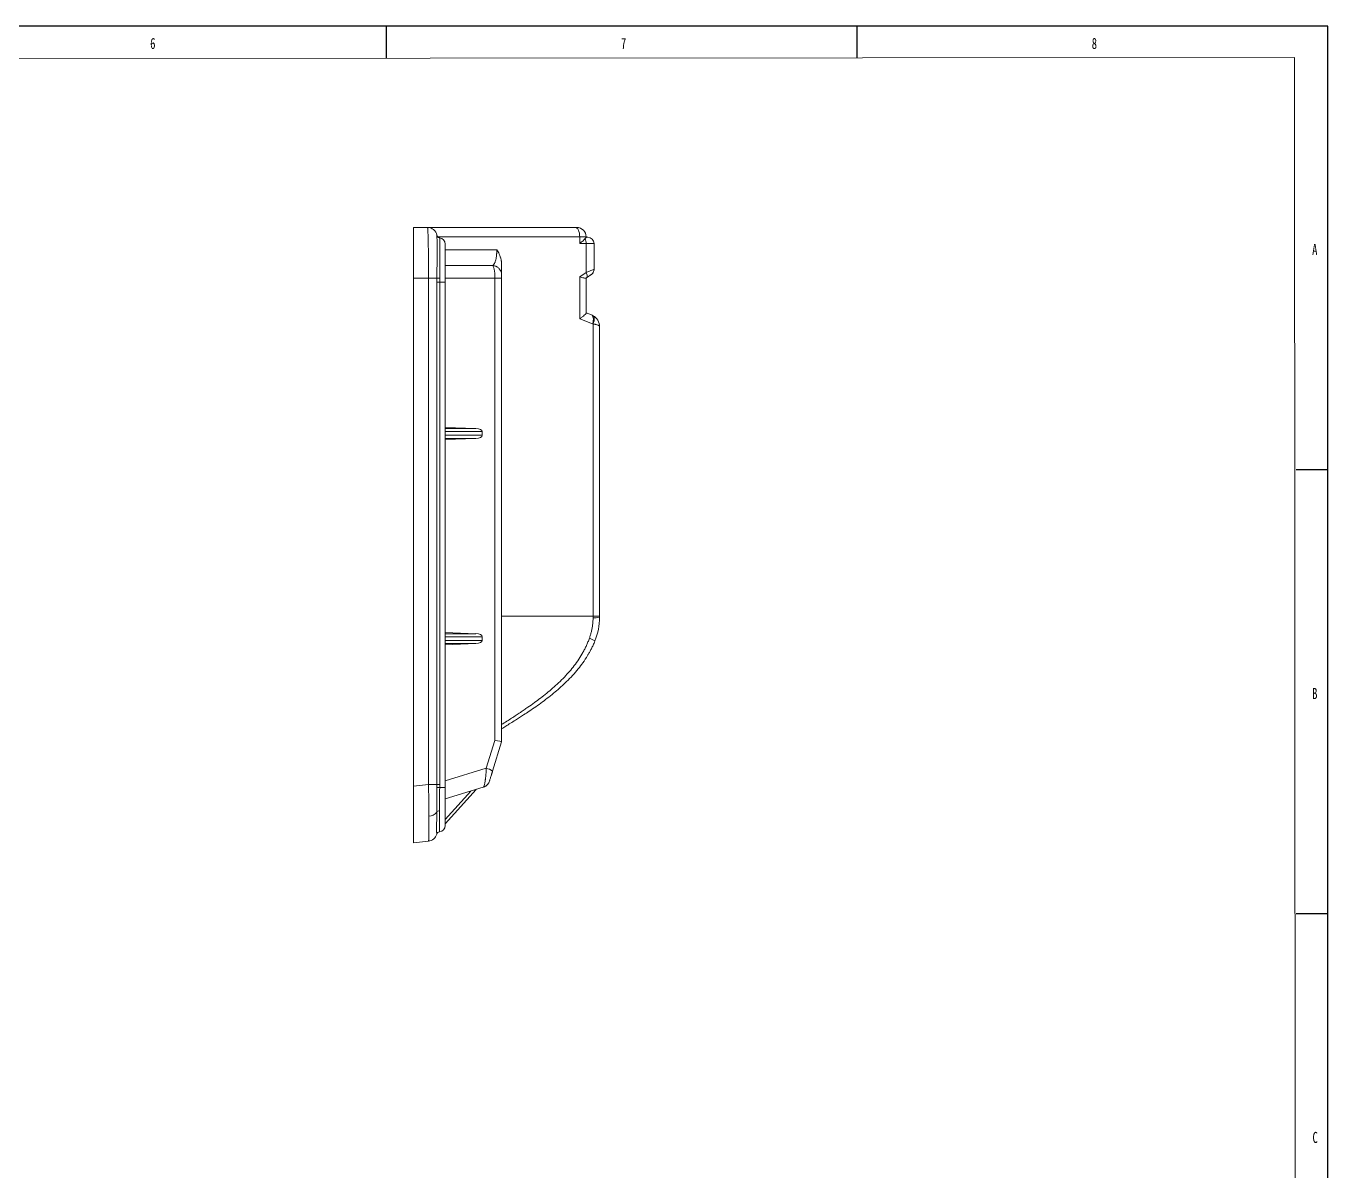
# Model space of a CAD drawing. Header units: millimetres. Extents: x 0 to 1189, y 0 to 841.
# Drawn here: x 778 to 1189, y 479.5 to 841 of the extents above; entities that cross this region are included whole.
import ezdxf

# ---------------------------------------------------------------- set-up
doc = ezdxf.new("R2010")
doc.units = ezdxf.units.MM
for name, color, linetype in [('10', 7, 'Continuous'), ('5', 7, 'Continuous'), ('9', 7, 'Continuous')]:
    doc.layers.add(name, color=color, linetype=linetype)
doc.styles.add('SLDTEXTSTYLE0', font='TXT', dxfattribs={"width": 0.7})

msp = doc.modelspace()

# ---------------------------------------------------------------- linework, layer by layer
at = {"color": 7, "linetype": 'Continuous', "lineweight": 15}
for p, q in [((900.33, 777.43), (900.33, 761.43)), ((900.33, 777.43), (904.73, 777.43)), ((951.31, 777.43), (904.73, 777.43)), ((952.79, 774.43), (907.98, 774.43)), ((908.55, 774.17), (908.55, 774.16)), ((952.79, 774.43), (952.79, 772.31)), ((952.79, 774.43), (954.82, 774.43)), ((954.82, 774.3), (954.82, 774.43)), ((910.33, 770.38), (926.61, 770.38)), ((954.79, 772.31), (952.79, 772.31)), ((954.79, 763.18), (954.79, 772.31)), ((957.32, 772.31), (954.79, 772.31)), ((957.32, 764.22), (957.32, 772.31)), ((910.33, 765.38), (925.13, 765.38)), ((900.33, 601.03), (900.33, 761.43)), ((900.33, 761.43), (905.05, 761.43)), ((905.05, 601.53), (905.05, 761.43)), ((905.05, 761.43), (907.71, 761.43)), ((926.01, 761.38), (910.33, 761.38)), ((926.01, 761.38), (926.01, 615.44)), ((928.13, 761.38), (926.01, 761.38)), ((928.13, 761.38), (928.13, 614.98)), ((954.79, 763.18), (952.79, 761.82)), ((952.79, 748.58), (952.79, 761.82)), ((954.76, 761.42), (954.93, 761.53)), ((954.82, 750.4), (954.82, 761.46)), ((907.7, 601.53), (907.7, 760.18)), ((907.7, 760.18), (908.57, 760.18)), ((908.57, 760.18), (908.57, 601.53)), ((910.33, 760.18), (908.57, 760.18)), ((910.33, 760.18), (910.33, 600.58)), ((956.86, 747.01), (952.79, 748.58)), ((954.82, 750.44), (956.46, 749.81)), ((956.99, 654.63), (956.99, 746.94)), ((959.02, 654.7), (959.02, 746.08)), ((910.33, 714.29), (919.98, 713.95)), ((910.33, 713.95), (919.98, 713.95)), ((910.33, 712.96), (922, 712.96)), ((922, 711.81), (910.33, 711.81)), ((922, 711.81), (922, 712.96)), ((919.98, 710.81), (910.33, 710.81)), ((919.98, 710.81), (910.33, 710.47)), ((956.99, 654.63), (928.13, 654.63)), ((959.02, 654.33), (959.02, 654.7)), ((910.33, 649.49), (919.98, 649.15)), ((910.33, 649.15), (919.98, 649.15)), ((910.33, 648.16), (922, 648.16)), ((922, 647.01), (910.33, 647.01)), ((919.98, 646.01), (910.33, 646.01)), ((919.98, 646.01), (910.33, 645.67)), ((922, 647.01), (922, 648.16)), ((926.01, 615.44), (923.29, 606.68)), ((928.13, 614.98), (925.28, 605.79)), ((928.13, 614.98), (928.13, 614.98)), ((910.33, 602.72), (923.29, 606.68)), ((900.33, 601.03), (905.05, 601.53)), ((900.33, 583.13), (900.33, 601.03)), ((905.05, 601.53), (907.7, 601.53)), ((908.57, 601.53), (907.7, 601.53)), ((908.57, 601.53), (908.57, 600.58)), ((910.33, 600.58), (908.57, 600.58)), ((922.31, 600.64), (910.33, 596.98)), ((910.33, 589.12), (920.09, 599.97)), ((910.33, 590.5), (918.38, 599.44)), ((900.33, 583.13), (905.05, 583.63))]:
    msp.add_line(p, q, dxfattribs=at)
at = {"color": 8, "linetype": 'Continuous', "lineweight": 15}
msp.add_line((908.55, 774.16), (908.56, 774.11), dxfattribs=at)
at = {"color": 7, "linetype": 'Continuous', "lineweight": 15, "flags": 128}
for points in [[(952.79, 774.43), (952.76, 775.02), (952.68, 775.58), (952.54, 776.1), (952.36, 776.55), (952.14, 776.93), (951.88, 777.2), (951.6, 777.37), (951.31, 777.43)], [(954.79, 763.18), (954.92, 762.91), (955.02, 762.64), (955.09, 762.39), (955.12, 762.15), (955.12, 761.94), (955.09, 761.77), (955.03, 761.63), (954.93, 761.53)], [(957.26, 763.74), (957.31, 763.98), (957.32, 764.22)], [(956.86, 747.01), (956.98, 747.5), (957.05, 747.98), (957.08, 748.43), (957.05, 748.83), (956.97, 749.18), (956.84, 749.47), (956.67, 749.68), (956.46, 749.81)], [(956.99, 746.94), (957.16, 747.39), (957.29, 747.82), (957.36, 748.23), (957.39, 748.6), (957.36, 748.93), (957.29, 749.2), (957.16, 749.41), (956.99, 749.55)]]:
    msp.add_lwpolyline(points, dxfattribs=at)
at = {"color": 7, "linetype": 'Continuous', "lineweight": 15}
for centre, radius, start, end in [((904.73, 774.43), 3, 9.6349, 90), ((951.82, 774.43), 3, 0, 90), ((908.67, 775.1), 0.996, 189.7144, 263.625), ((908.66, 775.16), 1, 241.3165, 263.6363), ((908.33, 772.18), 2, 0, 83.6363), ((951.67, 772.4), 3.12, 358.3683, 27.6964), ((955.32, 772.31), 2, 0, 90), ((925.13, 762.38), 3, 60.5794, 90), ((908.46, 764.73), 3.38, 257.1409, 271.9748), ((925.13, 762.38), 3, 0, 41.8103), ((955.32, 764.22), 2, 304.3234, 326.2779), ((957.34, 663.26), 9.09, 267.8005, 280.6435), ((952.02, 637.35), 11.01, 59.7149, 69.7551), ((922.07, 601.29), 5.52, 54.5233, 77.2711), ((910.89, 870.74), 270.17, 269.324, 269.5086), ((921.43, 603.51), 3, 287, 302.8145), ((921.43, 603.51), 3, 320.711, 342.7545), ((905.24, 594.53), 2.95, 268.5485, 324.5384), ((908.44, 592.19), 1.02, 85.9356, 141.7733), ((908.33, 588.58), 2, 275.1, 0), ((904.73, 586.61), 3, 276, 345.27), ((904.73, 586.62), 3, 276.1793, 345.1205), ((908.6, 585.59), 1, 95.0971, 165.1463), ((908.6, 585.59), 1, 95.1007, 165.1619), ((908.6, 585.59), 1, 95.1383, 165.2699)]:
    msp.add_arc(centre, radius, start, end, dxfattribs=at)
for centre, major_axis, ratio, start_param, end_param in [((919.81, 712.96), (2.19, 0), 0.456965, 0, 1.493855), ((919.81, 711.81), (2.19, 0), 0.456965, 4.78933, 6.283185), ((919.81, 648.16), (2.19, 0), 0.456965, 0, 1.493855), ((919.81, 647.01), (2.19, 0), 0.456965, 4.78933, 6.283185), ((925.13, 615.44), (3, -0.45), 0.045227, 0.006858, 1.280948)]:
    msp.add_ellipse(centre, major_axis=major_axis, ratio=ratio, start_param=start_param, end_param=end_param, dxfattribs=at)
for points, knots in [([(905.05, 761.43), (905.05, 761.62), (905.05, 762), (905.04, 762.57), (905.04, 763.14), (905.04, 763.71), (905.04, 764.28), (905.04, 764.86), (905.04, 765.43), (905.03, 765.99), (905.03, 766.56), (905.03, 767.12), (905.02, 767.67), (905.02, 768.22), (905.01, 768.77), (905.01, 769.3), (905, 769.83), (904.99, 770.34), (904.99, 770.85), (904.98, 771.34), (904.97, 771.83), (904.96, 772.29), (904.95, 772.96), (904.93, 773.8), (904.91, 774.75), (904.88, 775.61), (904.85, 776.18), (904.84, 776.54), (904.82, 776.75), (904.81, 776.96), (904.79, 777.15), (904.77, 777.3), (904.75, 777.41), (904.74, 777.42), (904.73, 777.43)], [0, 0, 0, 0, 0.0225289, 0.0451821, 0.0679597, 0.0908621, 0.1138893, 0.1370417, 0.1603194, 0.1837227, 0.2072517, 0.2309067, 0.2546878, 0.2785953, 0.3026293, 0.3267901, 0.3510777, 0.3754925, 0.4000345, 0.424704, 0.4495012, 0.4744261, 0.499479, 0.5594153, 0.6227493, 0.6894819, 0.7596142, 0.7842316, 0.8120904, 0.8431905, 0.8775318, 0.9151139, 0.9559367, 1, 1, 1, 1]), ([(951.31, 777.43), (951.35, 777.43), (951.43, 777.43), (951.53, 777.43), (951.61, 777.43), (951.71, 777.43), (951.8, 777.43), (951.81, 777.43), (951.82, 777.43)], [0, 0, 0, 0, 0.126685, 0.250894, 0.37477, 0.500477, 0.748079, 1, 1, 1, 1]), ([(908.55, 774.17), (908.49, 774.18), (908.37, 774.2), (908.14, 774.29), (907.91, 774.47), (907.74, 774.74), (907.7, 774.89), (907.68, 774.97)], [0, 0, 0, 0, 0.132517, 0.264615, 0.520057, 0.762505, 1, 1, 1, 1]), ([(907.71, 761.43), (907.71, 761.61), (907.71, 761.97), (907.72, 762.52), (907.72, 763.07), (907.72, 763.63), (907.72, 764.19), (907.72, 764.76), (907.73, 765.32), (907.73, 765.89), (907.73, 767.1), (907.73, 768.79), (907.73, 770.74), (907.73, 772.4), (907.73, 773.46), (907.72, 774.09), (907.71, 774.42), (907.71, 774.67), (907.7, 774.84), (907.69, 774.9), (907.69, 774.93)], [0, 0, 0, 0, 0.02607, 0.052556, 0.079466, 0.106806, 0.134582, 0.1628, 0.191463, 0.220575, 0.250139, 0.381063, 0.499993, 0.615358, 0.749849, 0.802903, 0.854439, 0.90446, 0.952975, 1, 1, 1, 1]), ([(908.56, 774.11), (908.56, 774.09), (908.57, 774.06), (908.57, 773.99), (908.58, 773.89), (908.58, 773.78), (908.58, 773.64), (908.59, 773.48), (908.59, 773.29), (908.59, 773.08), (908.59, 772.65), (908.6, 771.76), (908.6, 770.04), (908.6, 767.98), (908.6, 766.23), (908.6, 765.08), (908.59, 764.12), (908.59, 763.17), (908.58, 762.25), (908.58, 761.64), (908.58, 761.35)], [0, 0, 0, 0, 0.025394, 0.05139, 0.077986, 0.105183, 0.13298, 0.161379, 0.19038, 0.219981, 0.250184, 0.350052, 0.500049, 0.665527, 0.749867, 0.804251, 0.856455, 0.906482, 0.95433, 1, 1, 1, 1]), ([(954.43, 773.85), (954.24, 773.64), (954, 773.39), (953.59, 772.99), (953.44, 772.86), (953.13, 772.59), (952.96, 772.45), (952.79, 772.31)], [0, 0, 0, 0, 0.5, 0.5, 0.75, 0.75, 1, 1, 1, 1]), ([(954.43, 773.85), (954.55, 773.98), (954.65, 774.08), (954.78, 774.23), (954.82, 774.28), (954.82, 774.3)], [0, 0, 0, 0, 0.5, 0.5, 1, 1, 1, 1]), ([(954.82, 774.31), (954.86, 774.31), (954.95, 774.31), (955.07, 774.31), (955.16, 774.31), (955.23, 774.31), (955.28, 774.31), (955.31, 774.31), (955.32, 774.31), (955.32, 774.31)], [0, 0, 0, 0, 0.145361, 0.288229, 0.429579, 0.570421, 0.711771, 0.854639, 1, 1, 1, 1]), ([(910.33, 772.18), (910.33, 772.18), (910.33, 772.18), (910.33, 772.15), (910.33, 772.11), (910.33, 772.06), (910.33, 771.94), (910.33, 771.73), (910.33, 771.35), (910.33, 770.85), (910.33, 770.03), (910.33, 768.73), (910.33, 767.12), (910.33, 765.71), (910.33, 764.62), (910.33, 763.5), (910.33, 762.51), (910.33, 761.64), (910.33, 760.91), (910.33, 760.43), (910.33, 760.18)], [0, 0, 0, 0, 0.023353, 0.046655, 0.069937, 0.09323, 0.116565, 0.1783, 0.240092, 0.304402, 0.368768, 0.500006, 0.631244, 0.695554, 0.759919, 0.821655, 0.883447, 0.922284, 0.961087, 1, 1, 1, 1]), ([(926.61, 770.38), (926.61, 770.29), (926.61, 770.11), (926.6, 769.84), (926.59, 769.58), (926.58, 769.31), (926.56, 769.05), (926.54, 768.79), (926.51, 768.52), (926.46, 768.13), (926.36, 767.52), (926.21, 766.93), (926.05, 766.46), (925.92, 766.14), (925.77, 765.87), (925.62, 765.65), (925.46, 765.5), (925.3, 765.4), (925.19, 765.39), (925.13, 765.38)], [0, 0, 0, 0, 0.029071, 0.058186, 0.087423, 0.116853, 0.14654, 0.176537, 0.206894, 0.243071, 0.324865, 0.452821, 0.525806, 0.600988, 0.678151, 0.756991, 0.837157, 0.918279, 1, 1, 1, 1]), ([(928.13, 765.69), (928.13, 765.8), (928.13, 766.04), (928.1, 766.39), (928.06, 766.74), (928, 767.1), (927.93, 767.46), (927.83, 767.82), (927.67, 768.34), (927.42, 768.98), (927.04, 769.72), (926.75, 770.16), (926.61, 770.38)], [0, 0, 0, 0, 0.06717, 0.136273, 0.206977, 0.278951, 0.351874, 0.425454, 0.499442, 0.674744, 0.840492, 1, 1, 1, 1]), ([(927.93, 763.47), (927.79, 763.74), (927.53, 764.28), (926.86, 764.87), (926.1, 765.23), (925.56, 765.28), (925.31, 765.3)], [0, 0, 0, 0, 0.260325, 0.521001, 0.77045, 1, 1, 1, 1]), ([(928.13, 765.69), (928.13, 765.59), (928.13, 765.39), (928.13, 765.1), (928.13, 764.83), (928.13, 764.57), (928.13, 764.19), (928.13, 763.72), (928.13, 763.24), (928.13, 762.85), (928.13, 762.61), (928.13, 762.47), (928.13, 762.39), (928.13, 762.39), (928.13, 762.38)], [0, 0, 0, 0, 0.046919, 0.093978, 0.141283, 0.188937, 0.237041, 0.361777, 0.488475, 0.616625, 0.746151, 0.830564, 0.91505, 1, 1, 1, 1]), ([(928.13, 761.38), (928.13, 761.43), (928.13, 761.51), (928.13, 761.64), (928.13, 761.77), (928.13, 761.88), (928.13, 761.99), (928.13, 762.09), (928.13, 762.21), (928.13, 762.31), (928.13, 762.37), (928.13, 762.38), (928.13, 762.38)], [0, 0, 0, 0, 0.083801, 0.166183, 0.247853, 0.329327, 0.410964, 0.493007, 0.573345, 0.755098, 0.884316, 1, 1, 1, 1]), ([(954.76, 761.42), (954.7, 761.38), (954.62, 761.37), (954.39, 761.4), (954.25, 761.43), (953.74, 761.56), (953.29, 761.69), (952.79, 761.82)], [0, 0, 0, 0, 0.25, 0.25, 0.5, 0.5, 1, 1, 1, 1]), ([(954.79, 763.18), (955.17, 763.34), (955.89, 763.64), (956.68, 763.96), (957.15, 764.15), (957.21, 764.18), (957.24, 764.19)], [0, 0, 0, 0, 0.304953, 0.57849, 0.862943, 1, 1, 1, 1]), ([(954.93, 761.53), (954.99, 761.58), (955.12, 761.67), (955.31, 761.79), (955.48, 761.91), (955.64, 762.02), (955.79, 762.12), (955.92, 762.21), (956.05, 762.3), (956.21, 762.41), (956.35, 762.51), (956.44, 762.56), (956.44, 762.57), (956.45, 762.57)], [0, 0, 0, 0, 0.078447, 0.155434, 0.231053, 0.305387, 0.378522, 0.450544, 0.521549, 0.611308, 0.768448, 0.91003, 1, 1, 1, 1]), ([(956.81, 762.89), (956.88, 762.98), (957.04, 763.18), (957.19, 763.51), (957.28, 763.86), (957.28, 764.09), (957.27, 764.21)], [0, 0, 0, 0, 0.246062, 0.496814, 0.749148, 1, 1, 1, 1]), ([(954.82, 750.4), (954.82, 750.34), (954.76, 750.25), (954.56, 750), (954.42, 749.85), (954.05, 749.51), (953.84, 749.34), (953.48, 749.06), (953.35, 748.96), (953.08, 748.77), (952.94, 748.67), (952.79, 748.58)], [0, 0, 0, 0, 0.25, 0.25, 0.5, 0.5, 0.75, 0.75, 0.875, 0.875, 1, 1, 1, 1]), ([(959.02, 746.08), (959.02, 746.78), (958.83, 747.48), (958.12, 748.7), (957.61, 749.21), (956.99, 749.55)], [0, 0, 0, 0, 0.5, 0.5, 1, 1, 1, 1]), ([(959.02, 746.08), (959.02, 746.1), (959.01, 746.14), (958.99, 746.21), (958.95, 746.27), (958.9, 746.32), (958.84, 746.37), (958.77, 746.42), (958.7, 746.47), (958.63, 746.51), (958.55, 746.54), (958.41, 746.61), (958.18, 746.69), (957.81, 746.79), (957.42, 746.88), (957.13, 746.92), (956.99, 746.94)], [0, 0, 0, 0, 0.065293, 0.12726, 0.185901, 0.241216, 0.293206, 0.34187, 0.387209, 0.429223, 0.467913, 0.50328, 0.636319, 0.763412, 0.884618, 1, 1, 1, 1]), ([(955.83, 647.68), (955.89, 647.86), (956.02, 648.21), (956.19, 648.74), (956.34, 649.27), (956.48, 649.81), (956.6, 650.34), (956.74, 651.06), (956.87, 651.97), (956.97, 653.07), (956.99, 653.81), (956.99, 654.18)], [0, 0, 0, 0, 0.084674, 0.168708, 0.252192, 0.335199, 0.417785, 0.500003, 0.66532, 0.831825, 1, 1, 1, 1]), ([(956.99, 654.63), (957.07, 654.63), (957.24, 654.64), (957.49, 654.64), (957.74, 654.64), (957.98, 654.65), (958.21, 654.65), (958.43, 654.66), (958.63, 654.66), (958.79, 654.67), (958.92, 654.68), (959, 654.69), (959.01, 654.69), (959.02, 654.7)], [0, 0, 0, 0, 0.0674521, 0.1395968, 0.2164339, 0.2979629, 0.3841834, 0.4750949, 0.5706971, 0.6709892, 0.7759708, 0.8856413, 1, 1, 1, 1]), ([(928.13, 620.45), (928.67, 620.8), (929.73, 621.47), (931.26, 622.46), (932.69, 623.39), (934.01, 624.27), (935.23, 625.1), (936.71, 626.12), (938.42, 627.33), (940.42, 628.82), (942.34, 630.32), (944.92, 632.48), (947.91, 635.3), (950.63, 638.44), (952.5, 641.07), (953.58, 642.84), (954.36, 644.29), (954.9, 645.42), (955.4, 646.54), (955.69, 647.3), (955.83, 647.68)], [0, 0, 0, 0, 0.049056, 0.095239, 0.138548, 0.178962, 0.216448, 0.250982, 0.316053, 0.376198, 0.440656, 0.501107, 0.631968, 0.751167, 0.814277, 0.875202, 0.907266, 0.938693, 0.969574, 1, 1, 1, 1]), ([(957.57, 646.86), (957.48, 646.63), (957.3, 646.19), (957.02, 645.56), (956.74, 644.97), (956.47, 644.42), (956.21, 643.91), (955.95, 643.44), (955.71, 643.01), (955.48, 642.61), (954.86, 641.58), (953.84, 640.02), (951.71, 637.22), (948.82, 634.08), (944.99, 630.64), (941.02, 627.55), (937.65, 625.21), (934.8, 623.33), (932.83, 622.07), (930.95, 620.89), (929.5, 619.98), (928.57, 619.41), (928.13, 619.13)], [0, 0, 0, 0, 0.017649, 0.034336, 0.050076, 0.064882, 0.078763, 0.091728, 0.103781, 0.114929, 0.125175, 0.190633, 0.249486, 0.380862, 0.498947, 0.623852, 0.74905, 0.799222, 0.87453, 0.920172, 0.961996, 1, 1, 1, 1]), ([(923.29, 606.68), (923.29, 606.56), (923.27, 606.31), (923.25, 605.94), (923.23, 605.58), (923.21, 605.23), (923.18, 604.89), (923.15, 604.55), (923.12, 604.22), (923.09, 603.9), (923.05, 603.6), (923.02, 603.3), (922.98, 603.02), (922.94, 602.75), (922.88, 602.36), (922.77, 601.76), (922.64, 601.23), (922.52, 600.91), (922.44, 600.76), (922.37, 600.67), (922.33, 600.65), (922.31, 600.64)], [0, 0, 0, 0, 0.041171, 0.081815, 0.121989, 0.161746, 0.201135, 0.240198, 0.278974, 0.317498, 0.3558, 0.393909, 0.431853, 0.469656, 0.507344, 0.598796, 0.76185, 0.8285, 0.890362, 0.947527, 1, 1, 1, 1]), ([(925.28, 605.79), (925.25, 605.71), (925.2, 605.55), (925.13, 605.3), (925.05, 605.06), (924.98, 604.83), (924.87, 604.48), (924.73, 604.03), (924.58, 603.53), (924.45, 603.12), (924.37, 602.86), (924.32, 602.71), (924.3, 602.64), (924.3, 602.63), (924.3, 602.62)], [0, 0, 0, 0, 0.054709, 0.108279, 0.16093, 0.212894, 0.264413, 0.397711, 0.525571, 0.648997, 0.770502, 0.846068, 0.922015, 1, 1, 1, 1]), ([(905.16, 591.58), (905.16, 591.75), (905.16, 592.08), (905.16, 592.59), (905.15, 593.11), (905.15, 593.64), (905.14, 594.19), (905.14, 594.75), (905.13, 595.32), (905.13, 595.9), (905.12, 596.49), (905.11, 597.1), (905.1, 597.71), (905.1, 598.33), (905.09, 598.95), (905.08, 599.59), (905.07, 600.23), (905.06, 600.88), (905.05, 601.31), (905.05, 601.53)], [0, 0, 0, 0, 0.055865, 0.112096, 0.168693, 0.225658, 0.282991, 0.340692, 0.398764, 0.457206, 0.51602, 0.575206, 0.634766, 0.694699, 0.755007, 0.81569, 0.87675, 0.938186, 1, 1, 1, 1]), ([(908.57, 600.58), (908.56, 599.29), (908.55, 597.99), (908.53, 595.5), (908.52, 594.31), (908.52, 593.21)], [0, 0, 0, 0, 0.5, 0.5, 1, 1, 1, 1]), ([(910.33, 600.58), (910.33, 600.43), (910.33, 600.14), (910.33, 599.7), (910.33, 599.27), (910.33, 598.83), (910.33, 598.16), (910.33, 597.26), (910.33, 596.14), (910.33, 595.05), (910.33, 593.64), (910.33, 592.04), (910.33, 590.73), (910.33, 589.91), (910.33, 589.41), (910.33, 589.03), (910.33, 588.8), (910.33, 588.66), (910.33, 588.59), (910.33, 588.59), (910.33, 588.58)], [0, 0, 0, 0, 0.023353, 0.046655, 0.069937, 0.09323, 0.116565, 0.1783, 0.240092, 0.304402, 0.368768, 0.500006, 0.631244, 0.695554, 0.759919, 0.821655, 0.883447, 0.922284, 0.961087, 1, 1, 1, 1]), ([(922.45, 600.8), (922.6, 600.84), (922.9, 600.92), (923.32, 601.18), (923.7, 601.52), (923.9, 601.82), (924, 601.97)], [0, 0, 0, 0, 0.247648, 0.497668, 0.748985, 1, 1, 1, 1]), ([(907.64, 592.82), (907.64, 592.69), (907.64, 592.4), (907.63, 591.91), (907.63, 591.32), (907.62, 590.64), (907.62, 589.71), (907.61, 588.7), (907.61, 587.85), (907.61, 587.26), (907.61, 586.85), (907.62, 586.5), (907.62, 586.22), (907.62, 586.02), (907.63, 585.88), (907.63, 585.86), (907.63, 585.85)], [0, 0, 0, 0, 0.02985, 0.069931, 0.120163, 0.180475, 0.250817, 0.385233, 0.499948, 0.570997, 0.642084, 0.713254, 0.784559, 0.856064, 0.927845, 1, 1, 1, 1]), ([(908.52, 593.21), (908.51, 593.05), (908.51, 592.74), (908.51, 592.29), (908.51, 591.84), (908.5, 591.4), (908.5, 590.97), (908.5, 590.55), (908.5, 590.15), (908.5, 589.75), (908.5, 589.38), (908.49, 589.02), (908.49, 588.68), (908.49, 588.28), (908.49, 587.85), (908.49, 587.44), (908.49, 587.12), (908.5, 586.88), (908.5, 586.71), (908.5, 586.61), (908.51, 586.6), (908.51, 586.59)], [0, 0, 0, 0, 0.038698, 0.077937, 0.117716, 0.158035, 0.198895, 0.240295, 0.282235, 0.324716, 0.367736, 0.411296, 0.455397, 0.500037, 0.577719, 0.653314, 0.726824, 0.798248, 0.867586, 0.934836, 1, 1, 1, 1]), ([(905.06, 583.64), (905.06, 583.65), (905.07, 583.67), (905.08, 583.72), (905.09, 583.8), (905.09, 583.89), (905.1, 584.01), (905.11, 584.14), (905.12, 584.3), (905.13, 584.47), (905.13, 584.66), (905.14, 584.87), (905.15, 585.1), (905.15, 585.35), (905.16, 585.61), (905.16, 585.98), (905.17, 586.51), (905.17, 587.21), (905.17, 587.97), (905.17, 588.8), (905.17, 589.67), (905.17, 590.6), (905.17, 591.26), (905.16, 591.58)], [0, 0, 0, 0, 0.036937, 0.073686, 0.110246, 0.146618, 0.182802, 0.2188, 0.254611, 0.290235, 0.325674, 0.360928, 0.395996, 0.430881, 0.465581, 0.500098, 0.572508, 0.644577, 0.716312, 0.787717, 0.858796, 0.929556, 1, 1, 1, 1])]:
    msp.add_open_spline(points, degree=3, knots=knots, dxfattribs=at)
for points in [[(925.13, 765.38), (925.61, 765.38), (926.01, 763.56), (926.01, 761.38)], [(907.71, 761.43), (907.7, 761.01), (907.7, 760.6), (907.7, 760.18)], [(908.58, 761.35), (908.58, 760.96), (908.57, 760.57), (908.57, 760.18)], [(956.99, 749.55), (956.82, 749.65), (956.64, 749.74), (956.46, 749.81)], [(956.86, 747.01), (956.91, 746.99), (956.95, 746.97), (956.99, 746.94)], [(956.99, 654.63), (956.99, 654.48), (956.99, 654.33), (956.99, 654.18)], [(957.57, 646.86), (958.54, 649.25), (959.02, 651.75), (959.02, 654.33)], [(907.7, 600.59), (907.68, 597.82), (907.66, 595.13), (907.64, 592.82)], [(907.7, 601.53), (907.7, 601.21), (907.7, 600.9), (907.7, 600.59)], [(907.63, 585.85), (907.63, 585.85), (907.63, 585.85), (907.63, 585.85)], [(907.63, 585.85), (907.63, 585.85), (907.63, 585.85), (907.63, 585.85)], [(908.51, 586.59), (908.51, 586.59), (908.51, 586.59), (908.51, 586.59)], [(905.06, 583.64), (905.05, 583.63), (905.05, 583.63), (905.05, 583.63)]]:
    msp.add_open_spline(points, degree=3, dxfattribs=at)
at = {"layer": '10', "color": 7}
for p, q in [((891.75, 831), (891.75, 841)), ((1040.38, 831), (1040.38, 841)), ((1189, 700.83), (1179, 700.83)), ((1189, 560.67), (1179, 560.67))]:
    msp.add_line(p, q, dxfattribs=at)
at = {"layer": '5', "color": 7, "lineweight": 15}
for p, q in [((1178.45, 831.05), (24.45, 830.27)), ((1179.01, 10), (1178.45, 831.05))]:
    msp.add_line(p, q, dxfattribs=at)
at = {"layer": '9', "color": 7}
for p, q in [((1189, 841), (0, 841)), ((1189, 0), (1189, 841))]:
    msp.add_line(p, q, dxfattribs=at)

# ---------------------------------------------------------------- texts
at = {"layer": '9', "color": 7, "char_height": 3.5, "attachment_point": 2, "style": 'SLDTEXTSTYLE0'}
for s, insert in [('6', (818.01, 837.26)), ('7', (966.63, 837.26)), ('8', (1115.26, 837.26)), ('A', (1184.84, 772.18)), ('B', (1184.84, 632.01)), ('C', (1184.95, 491.85))]:
    msp.add_mtext(s, dxfattribs=dict(at, insert=insert))

doc.saveas('drawing.dxf')
